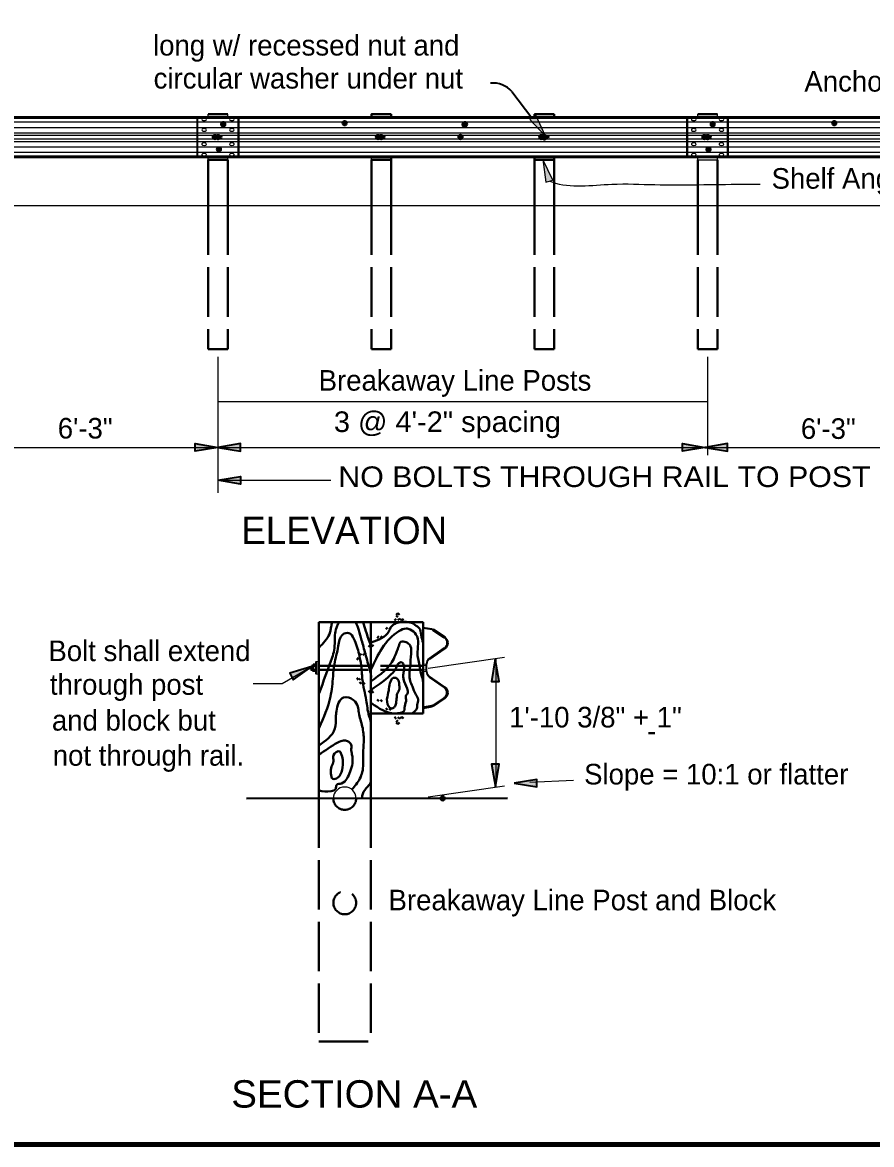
# Model space of a CAD drawing. Extents: x -8731 to 1831, y -66526 to -56618.
# Drawn here: x 861 to 1283, y -66486 to -65928 of the extents above; entities that cross this region are included whole.
import ezdxf

# ---------------------------------------------------------------- set-up
doc = ezdxf.new("R2010")
doc.units = 0
doc.header["$LTSCALE"] = 4.1
doc.header["$PDMODE"] = 32
doc.header["$PDSIZE"] = 2.05
doc.linetypes.add('DOTTED', pattern=[1.5, 0.3, -1.2])
doc.linetypes.add('LONG_DASHED', pattern=[7.5, 6, -1.5])
doc.layers.add('1', color=7, linetype='Continuous', lineweight=25)
doc.layers.add('3', color=7, linetype='Continuous', lineweight=40)

msp = doc.modelspace()

# ---------------------------------------------------------------- hatches: boundary and pattern name
at = {"layer": '1'}
for points in [[(1121.06, -65984.18), (1116.34, -65973.8), (1113.22, -65975.88)], [(1119.78, -65995.8), (1121.18, -66007.12), (1124.78, -66006.04)], [(957.98, -66139.24), (946.72, -66141.08), (946.72, -66137.32)], [(958.02, -66139.24), (969.28, -66141.08), (969.28, -66137.32)], [(1200.46, -66139.24), (1189.22, -66141.08), (1189.22, -66137.32)], [(1200.54, -66139.24), (1211.78, -66141.08), (1211.78, -66137.32)], [(958.02, -66155.56), (969.28, -66153.72), (969.28, -66157.46)], [(1096.08, -66244.56), (1094.26, -66255.8), (1098, -66255.8)], [(1004.68, -66248.28), (993.78, -66251.66), (995.46, -66255)], [(1096.16, -66308.3), (1098, -66297.04), (1094.26, -66297.04)], [(1105.5, -66306.46), (1116.74, -66308.3), (1116.74, -66304.56)]]:
    msp.add_hatch(color=256, dxfattribs=at).paths.add_polyline_path(points)

# ---------------------------------------------------------------- linework, layer by layer
at = {"layer": '1', "lineweight": 70}
msp.add_line((1779.98, -66486.48), (1139.82, -66486.48), dxfattribs=at)
at = {"layer": '1', "lineweight": 100}
msp.add_lwpolyline([(287.74, -65468.56), (287.74, -66486.48), (1778.5, -66486.48)], dxfattribs=at)
at = {"layer": '1'}
for points in [[(1121.06, -65984.18), (1116.34, -65973.8), (1113.22, -65975.88)], [(1119.78, -65995.8), (1121.18, -66007.12), (1124.78, -66006.04)]]:
    msp.add_lwpolyline(points, close=True, dxfattribs=at)
at = {"layer": '1', "lineweight": 35}
for points in [[(957.98, -66139.24), (946.72, -66141.08), (946.72, -66137.32)], [(958.02, -66139.24), (969.28, -66141.08), (969.28, -66137.32)], [(1200.46, -66139.24), (1189.22, -66141.08), (1189.22, -66137.32)], [(1200.54, -66139.24), (1211.78, -66141.08), (1211.78, -66137.32)], [(958.02, -66155.56), (969.28, -66153.72), (969.28, -66157.46)], [(1096.08, -66244.56), (1094.26, -66255.8), (1098, -66255.8)], [(1004.68, -66248.28), (993.78, -66251.66), (995.46, -66255)], [(1096.16, -66308.3), (1098, -66297.04), (1094.26, -66297.04)], [(1105.5, -66306.46), (1116.74, -66308.3), (1116.74, -66304.56)]]:
    msp.add_lwpolyline(points, close=True, dxfattribs=at)
at = {"layer": '3', "lineweight": 35}
for p, q in [((1104.3, -65961.88), (1114.22, -65975.08)), ((947.86, -65994.58), (947.86, -65974.7)), ((1062.04, -66250.24), (1061.68, -66250.24))]:
    msp.add_line(p, q, dxfattribs=at)
at = {"layer": '3'}
for p, q in [((400.6, -65974.8), (1435, -65974.8)), ((1435, -65975), (400.6, -65975)), ((953.14, -65973.28), (962.9, -65973.28)), ((1044.16, -65974.7), (1044.16, -65973.28)), ((1125.42, -65974.7), (1125.42, -65973.28)), ((1191.62, -65994.58), (1191.62, -65974.7)), ((1196.9, -65973.28), (1206.66, -65973.28)), ((1435, -65994.24), (400.6, -65994.24)), ((400.6, -65994.68), (1435, -65994.68)), ((953.14, -65996), (953.14, -66018.76)), ((953.14, -65996), (962.9, -65996)), ((962.9, -65996), (962.9, -66018.76)), ((1034.42, -65996), (1034.42, -66018.76)), ((1044.16, -65996), (1044.16, -66018.76)), ((1115.66, -65996), (1115.66, -65994.58)), ((1115.66, -65996), (1115.66, -66018.76)), ((1125.42, -65996), (1125.42, -66018.76)), ((1196.9, -65996), (1196.9, -66018.76)), ((1206.66, -65996), (1206.66, -66018.76)), ((1008.16, -66226.24), (1008.16, -66314)), ((1060.14, -66226.24), (1008.16, -66226.24)), ((1034.14, -66226.24), (1034.14, -66314)), ((1060.14, -66226.24), (1060.14, -66271.76)), ((1064.94, -66230.18), (1070.7, -66234.08)), ((1070.9, -66233.76), (1065.18, -66229.88)), ((1063.34, -66244.66), (1070.94, -66239.4)), ((1004.3, -66249.86), (1004.3, -66248.34)), ((1004.54, -66250.08), (1004.3, -66249.86)), ((1005.34, -66248.1), (1004.54, -66248.1)), ((1005.34, -66250.08), (1004.54, -66250.08)), ((1004.66, -66249.86), (1004.66, -66248.34)), ((1005, -66249.86), (1005, -66248.34)), ((1005.34, -66250.92), (1005.34, -66247.28)), ((1005.34, -66247.28), (1006.86, -66247.28)), ((1005.34, -66248.1), (1006.86, -66248.1)), ((1005.34, -66250.08), (1006.86, -66250.08)), ((1006.86, -66252.12), (1006.86, -66245.88)), ((1006.86, -66250.92), (1006.86, -66247.28)), ((1062.04, -66247.78), (1061.68, -66247.78)), ((1065.18, -66268.1), (1070.9, -66264.2)), ((1060.14, -66271.76), (1034.14, -66271.76)), ((1064.48, -66268.02), (1060.14, -66268.8)), ((1060.14, -66269.14), (1064.54, -66268.36)), ((1102.22, -66313.96), (972.16, -66314.08))]:
    msp.add_line(p, q, dxfattribs=at)
at = {"layer": '3', "lineweight": 25}
for p, q in [((953.14, -65974.7), (953.14, -65973.28)), ((962.9, -65974.7), (962.9, -65973.28)), ((1196.9, -65974.7), (1196.9, -65973.28)), ((1206.66, -65974.7), (1206.66, -65973.28)), ((400.6, -65977.04), (1435, -65977.04)), ((400.6, -65979.84), (1433.48, -65979.84)), ((400.6, -65982.48), (1430.26, -65982.48)), ((400.6, -65983.72), (1429.26, -65983.72)), ((400.6, -65985.56), (1429.26, -65985.56)), ((400.6, -65986.8), (1429.98, -65986.8)), ((956.6, -65984.04), (959.46, -65984.04)), ((956.6, -65985.24), (959.46, -65985.24)), ((1037.86, -65984.04), (1040.7, -65984.04)), ((1037.86, -65985.24), (1040.7, -65985.24)), ((1119.12, -65984.04), (1121.96, -65984.04)), ((1119.12, -65985.24), (1121.96, -65985.24)), ((1200.34, -65984.04), (1203.2, -65984.04)), ((1200.34, -65985.24), (1203.2, -65985.24)), ((400.6, -65989.44), (1433.2, -65989.44)), ((400.6, -65992.24), (1434.96, -65992.24)), ((953.14, -65996), (953.14, -65994.58)), ((962.9, -65996), (962.9, -65994.58)), ((1034.42, -65996), (1034.42, -65994.58)), ((1196.9, -65996), (1196.9, -65994.58)), ((400.6, -66018.76), (1498.16, -66018.76)), ((1201.78, -66094.16), (1201.78, -66143.14)), ((957.94, -66116.34), (1201.78, -66116.34)), ((958.02, -66155.56), (1014.26, -66155.56)), ((1064.54, -66229.64), (1060.14, -66228.86)), ((1060.14, -66229.2), (1064.48, -66230)), ((1070.7, -66239.12), (1063.14, -66244.38)), ((1062.72, -66249.26), (1100.74, -66243.72)), ((1096.3, -66244.38), (1096.3, -66308.46)), ((1061.68, -66250.82), (1061.68, -66247.16)), ((1062.04, -66250.84), (1062.04, -66247.18)), ((1063.14, -66253.62), (1070.7, -66258.88)), ((1070.94, -66258.58), (1063.34, -66253.32)), ((1070.7, -66263.92), (1064.94, -66267.82)), ((1135.02, -66305.2), (1113.32, -66306.18)), ((1062.72, -66313.32), (1100.74, -66307.84))]:
    msp.add_line(p, q, dxfattribs=at)
at = {"layer": '3', "linetype": 'LONG_DASHED'}
for p, q in [((968.18, -65994.58), (968.18, -65974.7)), ((1211.94, -65994.58), (1211.94, -65974.7)), ((953.14, -66018.76), (953.14, -66090.28)), ((962.9, -66018.76), (962.9, -66090.28)), ((1034.42, -66018.76), (1034.42, -66090.28)), ((1044.16, -66018.76), (1044.16, -66090.28)), ((1115.66, -66018.76), (1115.66, -66090.28)), ((1125.42, -66018.76), (1125.42, -66090.28)), ((1196.9, -66018.76), (1196.9, -66090.28)), ((1206.66, -66018.76), (1206.66, -66090.28)), ((953.14, -66090.28), (962.9, -66090.28)), ((1034.42, -66090.28), (1044.16, -66090.28)), ((1115.66, -66090.28), (1125.42, -66090.28)), ((1196.9, -66090.28), (1206.66, -66090.28)), ((1008.16, -66248.1), (1060.14, -66248.1)), ((1008.16, -66250.08), (1060.14, -66250.08)), ((1008.16, -66314), (1008.16, -66435.12)), ((1034.14, -66314), (1034.14, -66435.12)), ((1008.16, -66435.12), (1034.14, -66435.12))]:
    msp.add_line(p, q, dxfattribs=at)
at = {"layer": '3', "linetype": 'DOTTED'}
for p, q in [((1027.14, -66245.04), (1028.36, -66243.04)), ((1029.02, -66243.96), (1027.14, -66245.04)), ((1027.14, -66253.92), (1028.36, -66255.92)), ((1029.02, -66255), (1027.14, -66253.92))]:
    msp.add_line(p, q, dxfattribs=at)
at = {"layer": '3', "lineweight": 13}
for p, q in [((1004.54, -66248.12), (1004.3, -66248.34)), ((1006.86, -66245.88), (1008.16, -66245.88)), ((1060.14, -66247.18), (1060.14, -66250.82)), ((1061.68, -66247.18), (1060.14, -66247.18)), ((1061.68, -66247.88), (1060.14, -66247.88)), ((1061.68, -66250), (1060.14, -66250)), ((1005.34, -66250.92), (1006.86, -66250.92)), ((1006.86, -66252.12), (1008.16, -66252.12)), ((1061.68, -66250.82), (1060.14, -66250.82))]:
    msp.add_line(p, q, dxfattribs=at)
at = {"layer": '3'}
for points in [[(1034.42, -65974.7), (1034.42, -65973.28), (1044.16, -65973.28)], [(1115.66, -65974.7), (1115.66, -65973.28), (1125.42, -65973.28)], [(1034.42, -65996), (1044.16, -65996), (1044.16, -65994.58)], [(1115.66, -65996), (1125.42, -65996), (1125.42, -65994.58)]]:
    msp.add_lwpolyline(points, dxfattribs=at)
at = {"layer": '3', "lineweight": 25}
for points in [[(1196.9, -65996), (1206.66, -65996), (1206.66, -65994.58)], [(958.02, -66094.16), (958.02, -66108.26), (958.02, -66161.8)], [(836.14, -66139.24), (958.02, -66139.24), (1201.78, -66139.24)], [(1201.78, -66139.24), (1325.3, -66139.24), (1445.58, -66139.24)], [(1003.46, -66249.24), (989.96, -66256.96), (975.5, -66256.98)]]:
    msp.add_lwpolyline(points, dxfattribs=at)
at = {"layer": '3', "linetype": 'DOTTED'}
for points in [[(1046.66, -66222.68), (1047.54, -66221.8), (1050.38, -66224.66), (1049.52, -66225.52), (1048.48, -66224.48), (1029.22, -66243.74)], [(1028.54, -66242.88), (1047.62, -66223.8), (1046.58, -66222.76)], [(1028.54, -66256.08), (1047.62, -66275.16), (1046.58, -66276.2)], [(1046.66, -66276.28), (1047.54, -66277.16), (1050.38, -66274.3), (1049.52, -66273.44), (1048.48, -66274.46), (1029.22, -66255.22)]]:
    msp.add_lwpolyline(points, dxfattribs=at)
at = {"layer": '3', "linetype": 'LONG_DASHED'}
msp.add_circle((1021.146, -66366.061), 5.694, dxfattribs=at)
at = {"layer": '3', "lineweight": 35}
msp.add_arc((1094.796, -65970.69), 12.961, 42.17829, 94.69714, dxfattribs=at)
at = {"layer": '3', "lineweight": 25}
for centre, radius, start, end in [((956.606, -65984.639), 0.609, 90, 270), ((958.029, -65984.639), 1.168, 148.54918, 211.57817), ((958.029, -65984.639), 1.168, 328.54918, 31.57817), ((959.451, -65984.639), 0.609, 270, 90), ((1037.862, -65984.639), 0.609, 90, 270), ((1039.285, -65984.639), 1.168, 148.54918, 211.57817), ((1039.285, -65984.639), 1.168, 328.54918, 31.57817), ((1040.707, -65984.639), 0.609, 270, 90), ((1120.541, -65984.639), 1.168, 148.54918, 211.57817), ((1200.353, -65984.639), 0.609, 90, 270), ((1201.776, -65984.639), 1.168, 148.54918, 211.57817), ((1201.776, -65984.639), 1.168, 328.54918, 31.57817), ((1203.198, -65984.639), 0.609, 270, 90), ((1064.27, -66231.187), 1.219, 55.803, 79.99905), ((1064.27, -66231.187), 1.579, 55.803, 79.99905), ((1068.992, -66236.606), 3.047, 304.74043, 55.80219), ((1065.093, -66247.149), 3.408, 124.73767, 180), ((1065.087, -66247.169), 3.047, 124.73767, 180), ((1065.087, -66250.825), 3.408, 180, 235.26233), ((1065.087, -66250.825), 3.047, 180, 235.26233), ((1064.27, -66266.807), 1.579, 280.00095, 304.197), ((1021.146, -66314.074), 5.694, 0, 180)]:
    msp.add_arc(centre, radius, start, end, dxfattribs=at)
at = {"layer": '3', "linetype": 'LONG_DASHED', "lineweight": 25}
for centre, start, end in [((958.029, -65984.639), 31.57817, 148.54918), ((958.029, -65984.639), 211.52899, 328.54918), ((1039.285, -65984.639), 31.57817, 148.54918), ((1039.285, -65984.639), 211.52899, 328.54918), ((1120.541, -65984.639), 31.57817, 148.54918), ((1201.776, -65984.639), 31.57817, 148.54918), ((1201.776, -65984.639), 211.52899, 328.54918)]:
    msp.add_arc(centre, 1.168, start, end, dxfattribs=at)
at = {"layer": '3'}
for centre, radius, start, end in [((1119.118, -65984.639), 0.609, 90, 270), ((1120.541, -65984.639), 1.168, 328.54918, 31.57817), ((1121.963, -65984.639), 0.609, 270, 90), ((1068.992, -66236.606), 3.408, 304.74043, 55.80219), ((1068.992, -66261.387), 3.047, 304.19781, 55.25957), ((1068.992, -66261.387), 3.408, 304.19781, 55.25957), ((1064.27, -66266.807), 1.219, 280.00095, 304.197)]:
    msp.add_arc(centre, radius, start, end, dxfattribs=at)
at = {"layer": '3', "linetype": 'LONG_DASHED'}
for centre, radius, start, end in [((1120.541, -65984.639), 1.168, 211.52899, 328.54918), ((1021.146, -66314.074), 5.694, 180, 0)]:
    msp.add_arc(centre, radius, start, end, dxfattribs=at)
at = {"layer": '3', "lineweight": 25}
for centre, major_axis, ratio, start_param, end_param in [((951.117, -65975.95), (1.167, 0), 0.679978, 6.2831853, 9.424778), ((951.117, -65975.95), (-1.167, 0), 0.434256, 6.2831853, 9.424778), ((964.924, -65975.95), (1.167, 0), 0.679978, 6.2831853, 9.424778), ((964.924, -65975.95), (-1.167, 0), 0.434256, 6.2831853, 9.424778), ((1194.865, -65975.95), (1.167, 0), 0.679978, 6.2831853, 9.424778), ((1194.865, -65975.95), (-1.167, 0), 0.434256, 6.2831853, 9.424778), ((1208.672, -65975.95), (1.167, 0), 0.679978, 6.2831853, 9.424778), ((1208.672, -65975.95), (-1.167, 0), 0.434256, 6.2831853, 9.424778), ((951.117, -65980.968), (1.167, 0), 0.442883, 6.2831853, 9.424778), ((951.117, -65980.968), (-1.167, 0), 0.696675, 6.2831853, 9.424778), ((964.924, -65980.968), (1.167, 0), 0.442883, 6.2831853, 9.424778), ((964.924, -65980.968), (-1.167, 0), 0.696675, 6.2831853, 9.424778), ((1194.865, -65980.968), (1.167, 0), 0.442883, 6.2831853, 9.424778), ((1194.865, -65980.968), (-1.167, 0), 0.696675, 6.2831853, 9.424778), ((1208.672, -65980.968), (1.167, 0), 0.442883, 6.2831853, 9.424778), ((1208.672, -65980.968), (-1.167, 0), 0.696675, 6.2831853, 9.424778), ((951.117, -65988.31), (-1.167, 0), 0.696675, 3.1415927, 6.2831853), ((964.924, -65988.31), (-1.167, 0), 0.696675, 3.1415927, 6.2831853), ((1194.865, -65988.31), (-1.167, 0), 0.696675, 3.1415927, 6.2831853), ((1208.672, -65988.31), (-1.167, 0), 0.696675, 3.1415927, 6.2831853), ((951.117, -65988.31), (1.167, 0), 0.442883, 3.1415927, 6.2831853), ((951.117, -65993.328), (-1.167, 0), 0.434256, 3.1415927, 6.2831853), ((951.117, -65993.328), (1.167, 0), 0.679978, 3.1415927, 6.2831853), ((964.924, -65988.31), (1.167, 0), 0.442883, 3.1415927, 6.2831853), ((964.924, -65993.328), (-1.167, 0), 0.434256, 3.1415927, 6.2831853), ((964.924, -65993.328), (1.167, 0), 0.679978, 3.1415927, 6.2831853), ((1194.865, -65988.31), (1.167, 0), 0.442883, 3.1415927, 6.2831853), ((1194.865, -65993.328), (-1.167, 0), 0.434256, 3.1415927, 6.2831853), ((1194.865, -65993.328), (1.167, 0), 0.679978, 3.1415927, 6.2831853), ((1208.672, -65988.31), (1.167, 0), 0.442883, 3.1415927, 6.2831853), ((1208.672, -65993.328), (-1.167, 0), 0.434256, 3.1415927, 6.2831853), ((1208.672, -65993.328), (1.167, 0), 0.679978, 3.1415927, 6.2831853)]:
    msp.add_ellipse(centre, major_axis=major_axis, ratio=ratio, start_param=start_param, end_param=end_param, dxfattribs=at)
msp.add_spline([(1123.22, -66006.64), (1124.26, -66007.02), (1154.12, -66008.12), (1175.5, -66008.34), (1218.92, -66008.12), (1228, -66008.12)], degree=3, dxfattribs=at)
at = {"layer": '3'}
for points in [[(1014.82, -66226.36), (1014.6, -66227.46), (1014.12, -66229.68), (1013.78, -66231.6), (1013.54, -66232.18), (1008.34, -66238.88)], [(1008.34, -66261.7), (1014.82, -66243.92), (1015.88, -66240.28), (1016.12, -66235.68), (1017.34, -66228.16), (1018.22, -66226.44)], [(1026.64, -66226.28), (1028.12, -66230.3), (1029.54, -66235.22), (1031.4, -66242.04), (1032.5, -66246.18), (1033.66, -66250.16), (1034.14, -66252.6), (1034.26, -66253.9)], [(1034.14, -66237.8), (1031.64, -66230.76), (1030.3, -66226.28)], [(1060.14, -66236.62), (1059.22, -66232.72), (1058.16, -66229.2), (1056.24, -66227.8), (1054.38, -66226.6), (1052.62, -66226.24), (1048.76, -66226.24), (1045.8, -66227.2), (1043.92, -66229.1), (1043.1, -66230.84), (1034.22, -66236.38)], [(1008.34, -66278.9), (1014.02, -66263.34), (1015.3, -66253.2), (1016, -66247.12), (1017.9, -66238.3), (1020.24, -66232.4), (1023.18, -66231.7), (1025.66, -66234.52), (1028.24, -66242.16), (1029.3, -66247.7), (1029.88, -66254.52), (1030.82, -66260.02), (1031.86, -66265.08), (1033.2, -66272.84), (1034.14, -66276.12), (1034.14, -66278)], [(1034.1, -66250.04), (1048.14, -66230.72), (1051.68, -66229.44), (1053.66, -66229.92), (1056.6, -66232.36), (1057.68, -66237.08), (1057.34, -66242.24), (1057.92, -66245.2), (1058.5, -66248.48), (1058.98, -66251.68), (1059.78, -66254.12), (1060.14, -66259.16)], [(1034.22, -66255.62), (1045.56, -66244.5), (1047.08, -66240.72), (1048.02, -66238.26), (1049.1, -66236.04), (1051.68, -66236.28), (1053.66, -66237.92), (1054.02, -66243.56), (1053.56, -66249.76), (1053.32, -66252.38), (1053.66, -66255.42), (1054.84, -66258.34), (1056.48, -66262.24), (1057.68, -66264.82), (1057.22, -66267.4), (1057.1, -66269.3), (1056.02, -66270.6), (1054.6, -66271.76)], [(1034.22, -66259.94), (1045.22, -66251.28), (1046.38, -66249.76), (1048.02, -66246.72), (1049.34, -66246.26), (1050.62, -66248.12), (1050.62, -66250.12), (1050.28, -66252.48), (1050.4, -66254.72), (1052.14, -66259.28), (1052.38, -66261.88), (1051.56, -66262.94), (1051.68, -66264.82), (1050.98, -66268.14), (1050.62, -66270.6), (1048.26, -66271.52), (1045.8, -66271.76), (1034.4, -66266.64)], [(1042.08, -66264.62), (1043.02, -66260.3), (1043.62, -66256.74), (1045.24, -66254.06), (1046.66, -66254.06), (1048.06, -66255.8), (1048.32, -66258.26), (1048.32, -66259.72), (1047.24, -66261.92), (1047, -66263.68), (1046.66, -66266.54), (1045.94, -66268.52), (1044.66, -66269.22), (1043.62, -66268.88), (1042.08, -66264.62)], [(1008.12, -66287.8), (1016.22, -66279.32), (1016.74, -66273.56), (1016.98, -66270.64), (1020.58, -66263.8), (1025.54, -66265.08), (1027.66, -66268.36), (1028.12, -66271.32), (1029.88, -66278.24), (1030.58, -66285.18), (1030.22, -66293.04), (1029.88, -66300.92), (1026.84, -66307.06), (1024.74, -66309.56)], [(1008.34, -66292.36), (1017.68, -66286.24), (1020.58, -66285.18), (1022.46, -66285.52), (1024.38, -66287.44), (1024.38, -66289.42), (1024.74, -66292.12), (1024.96, -66296.72), (1023.88, -66300.58), (1022.24, -66304.24), (1019.54, -66306.58), (1017.1, -66307.4), (1016.62, -66309.28), (1014.36, -66310.44), (1008.34, -66310.18)], [(1019.9, -66299.88), (1020.14, -66294.84), (1019.2, -66291.52), (1018.62, -66290.72), (1015.54, -66292.58), (1015.54, -66295.56), (1014.6, -66298.12), (1014.24, -66301.64), (1015.18, -66304.36), (1017.56, -66303.78), (1019.9, -66299.88)], [(1034.14, -66304.6), (1034.14, -66305.88), (1031.74, -66309.04), (1029.88, -66312.82), (1029.72, -66313.92)]]:
    msp.add_spline(points, degree=3, dxfattribs=at)
for p in [(1021.08, -65977.7), (1264.84, -65977.7), (960.62, -65978.24), (1080.74, -65978.42), (1081.02, -65978.24), (1204.36, -65978.24), (956.46, -65984.64), (958.02, -65984.64), (1037.7, -65984.64), (1039.28, -65984.64), (1078.74, -65984.58), (1118.96, -65984.64), (1120.54, -65984.64), (1200.2, -65984.64), (1201.78, -65984.64), (958.48, -65990.8), (1202.22, -65990.8), (1069.9, -66314)]:
    msp.add_point(p, dxfattribs=at)

# ---------------------------------------------------------------- texts
at = {"layer": '1'}
msp.add_text('ELEVATION', height=13.65, dxfattribs=at).set_placement((969.64, -66187.34))
at = {"layer": '3'}
for s, p in [('long w/ recessed nut and', (925.68, -65944.04)), ('circular washer under nut', (925.96, -65960.48)), ('Anchor Plate', (1249.98, -65962)), ('Shelf Angle', (1233.64, -66010.36)), ('Breakaway Line Posts', (1008.14, -66110.96)), ('6\'-3"', (878.24, -66134.8)), ('6\'-3"', (1248.22, -66134.98)), ('Bolt shall extend', (873.58, -66245.68)), ('through post', (874.34, -66262.44)), ('and block but', (875.34, -66280.28)), ('1\'-10 3/8" + 1"', (1102.98, -66278.72)), ('-', (1171.66, -66285.56)), ('not through rail.', (875.74, -66297.76)), ('Slope = 10:1 or flatter', (1140.3, -66307.12)), ('Breakaway Line Post and Block', (1042.94, -66369.8))]:
    msp.add_text(s, height=10.26, dxfattribs=at).set_placement(p)
for s, height, width, p in [('3 @ 4\'-2" spacing', 10.26, 1.05, (1015.74, -66131.56)), ('NO BOLTS THROUGH RAIL TO POST', 10.26, 1.1, (1017.94, -66158.96)), ('SECTION A-A', 13.65, 1.05, (964.64, -66468.08))]:
    msp.add_text(s, height=height, dxfattribs=dict(at, width=width)).set_placement(p)

doc.saveas('drawing.dxf')
